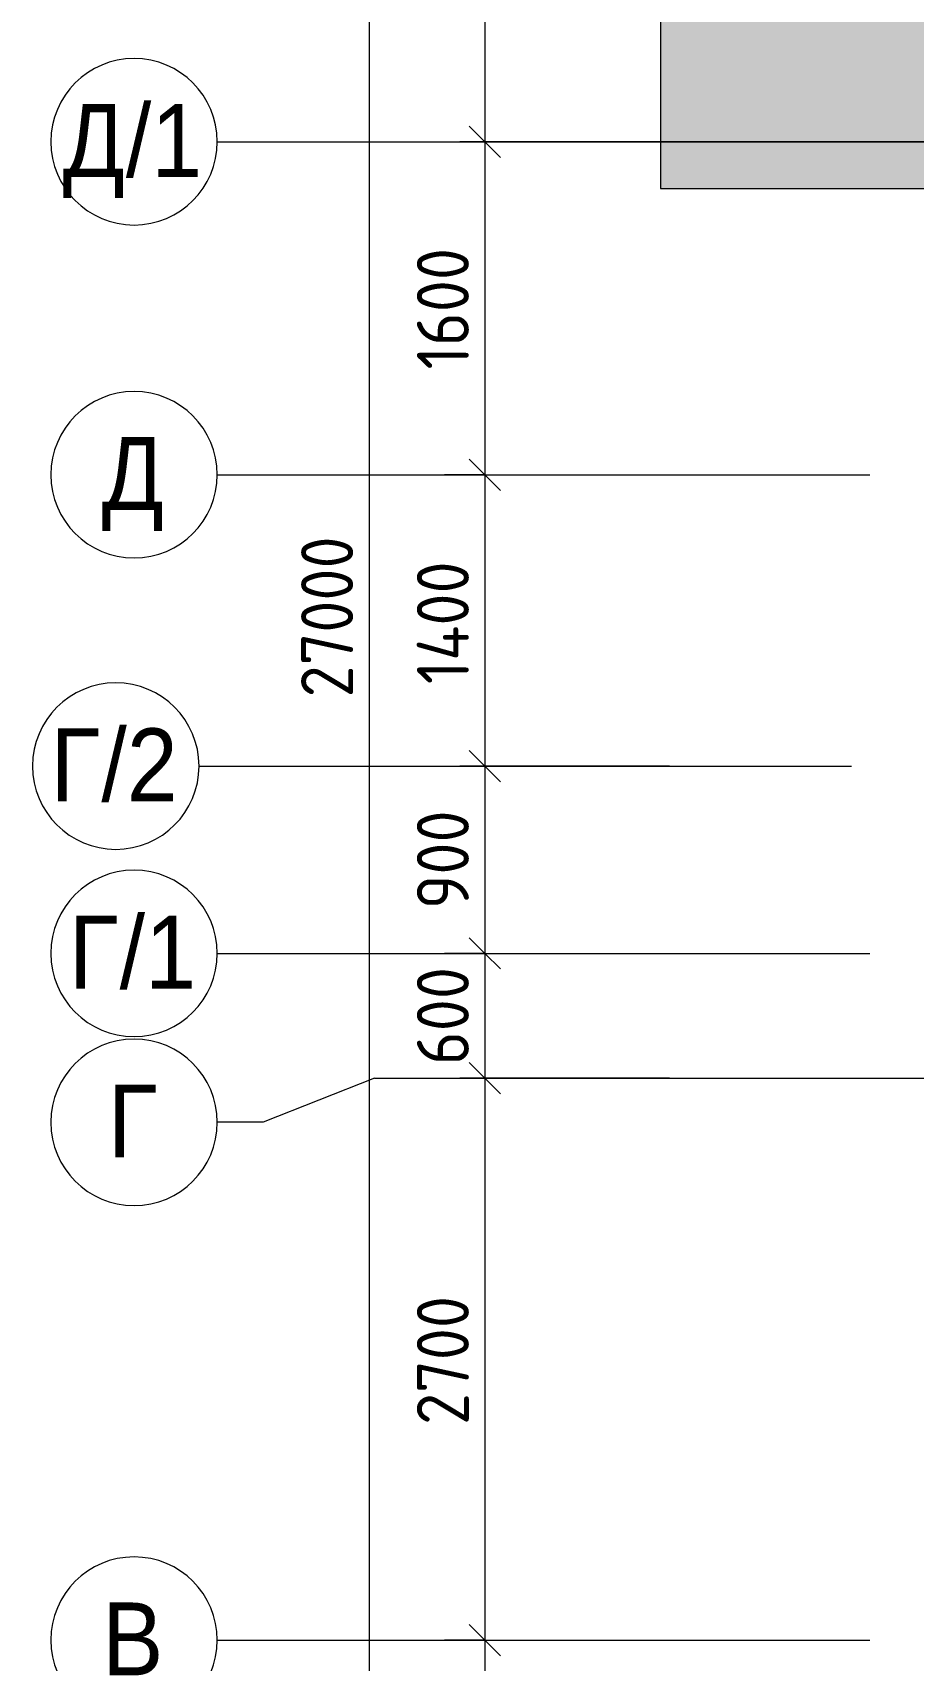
# Model space of a CAD drawing. Header units: millimetres. Extents: x -5426 to 189269, y -8553 to 29000.
# Drawn here: x -5426 to -1193, y 7703 to 15525 of the extents above; entities that cross this region are included whole.
import ezdxf

# ---------------------------------------------------------------- set-up
doc = ezdxf.new("R2010")
doc.units = ezdxf.units.MM
doc.linetypes.add('Осевая', pattern=[3175, 635, -476.25, 1587.5, -476.25])
for name, color, linetype, lineweight in [('A-ANNO-DIMS', 7, 'Continuous', 9), ('A-ANNO-DIMS-100', 7, 'Continuous', 9), ('A-DETL', 7, 'Continuous', 9), ('Оси', 7, 'Continuous', 9), ('Оси-1', 7, 'Continuous', 20), ('Оси-2', 7, 'Осевая', 9)]:
    doc.layers.add(name, color=color, linetype=linetype, lineweight=lineweight)
doc.layers.add('A-DETL-GENF-2', color=7, linetype='Continuous', lineweight=9, true_color=0xd4d4d4)
doc.styles.add('Arial', font='arial.ttf', dxfattribs={"width": 0.9, "height": 350})
doc.styles.add('ISOCPEUR', font='isocpeur.ttf', dxfattribs={"width": 0.9, "height": 250})
doc.dimstyles.new('ISO-2_5_0_9К_БОЛЬШОЙ', dxfattribs={"dimscale": 304.8, "dimtxt": 248.995294, "dimasz": 0.492126, "dimexe": 0.393701, "dimexo": 0.984252, "dimgap": 0, "dimtad": 1, "dimdec": 0, "dimrnd": 10, "dimzin": 0, "dimdsep": 46, "dimtxsty": 'ISOCPEUR', "dimblk1": 'OBLIQUE', "dimblk2": 'OBLIQUE', "dimsah": 1, "dimcen": 0.09, "dimdle": 0.393701, "dimazin": 0, "dimtfac": 1, "dimtdec": 4, "dimtix": 1, "dimtmove": 2, "dimatfit": 3, "dimfxl": 1, "dimtvp": 1, "dimtolj": 1, "dimtzin": 0, "dimarcsym": 2})
doc.dimstyles.new('ISO-2_5_0_9К_БОЛЬШОЙ_1', dxfattribs={"dimscale": 304.8, "dimtxt": 248.995294, "dimasz": 0.492126, "dimexe": 0.393701, "dimexo": 0.984252, "dimgap": 0, "dimtad": 1, "dimdec": 0, "dimrnd": 10, "dimzin": 0, "dimdsep": 46, "dimtxsty": 'ISOCPEUR', "dimblk1": 'OBLIQUE', "dimblk2": 'OBLIQUE', "dimsah": 1, "dimcen": 0.09, "dimdle": 0.393701, "dimazin": 0, "dimtfac": 1, "dimtdec": 4, "dimtix": 1, "dimtmove": 0, "dimatfit": 3, "dimfxl": 1, "dimtvp": 1, "dimtolj": 1, "dimtzin": 0, "dimarcsym": 2})

# ---------------------------------------------------------------- blocks, each defined once
blk = doc.blocks.new('Ось сетки - D8-29747960-План отделки стен 3 этажа в осях 1-12')
at = {"layer": 'Оси-1'}
for start, end in [(360, 180), (180, 360)]:
    blk.add_arc((0, 0), 4, start, end, dxfattribs=at)
blk = doc.blocks.new('DIMBLOCK1-План отделки стен 3 этажа в осях 1-12')
at = {"layer": 'A-ANNO-DIMS-100', "lineweight": 20}
for p, q in [((-3809.1, 27000), (-3884.1, 27075)), ((-3809.1, 27000), (-3734.1, 26925)), ((-3809.1, 0), (-3884.1, 75)), ((-3809.1, 0), (-3734.1, -75))]:
    blk.add_line(p, q, dxfattribs=at)
at = {"layer": 'A-ANNO-DIMS-100'}
for p, q in [((-3809.1, 27120), (-3809.1, -120)), ((-4003, 27000), (-3689.1, 27000)), ((-3809.1, 27000), (-4003, 27000)), ((-4003, 0), (-3689.1, 0)), ((-3809.1, 0), (-4003, 0))]:
    blk.add_line(p, q, dxfattribs=at)
at = {"layer": 'A-ANNO-DIMS-100', "color": 0, "insert": (-4135.7, 12329.9), "char_height": 250, "width": 948.097, "attachment_point": 1, "rotation": 90, "line_spacing_factor": 1.149209, "style": 'ISOCPEUR'}
blk.add_mtext('27000', dxfattribs=at)
blk = doc.blocks.new('_Oblique')
at = {"color": 0, "linetype": 'ByBlock', "lineweight": -2}
blk.add_line((-0.5, -0.5), (0.5, 0.5), dxfattribs=at)
blk = doc.blocks.new('DIMBLOCK17-План отделки стен 3 этажа в осях 1-12')
at = {"layer": 'A-ANNO-DIMS-100', "lineweight": 20}
for p, q in [((-3252.8, 17000), (-3327.8, 17075)), ((-3252.8, 17000), (-3177.8, 16925)), ((-3252.8, 15000), (-3327.8, 15075)), ((-3252.8, 15000), (-3177.8, 14925))]:
    blk.add_line(p, q, dxfattribs=at)
at = {"layer": 'A-ANNO-DIMS-100'}
for p, q in [((-3446.8, 17000), (-3132.8, 17000)), ((-3252.8, 17000), (-3446.8, 17000)), ((-3252.8, 17000), (-3252.8, 15000)), ((9560.6, 15000), (-3372.8, 15000)), ((-3252.8, 15000), (9560.6, 15000))]:
    blk.add_line(p, q, dxfattribs=at)
at = {"layer": 'A-ANNO-DIMS-100', "color": 0, "insert": (-3579.4, 15684), "char_height": 250, "width": 758.478, "attachment_point": 1, "rotation": 90, "line_spacing_factor": 1.149209, "style": 'ISOCPEUR'}
blk.add_mtext('2000', dxfattribs=at)
blk = doc.blocks.new('DIMBLOCK18-План отделки стен 3 этажа в осях 1-12')
at = {"layer": 'A-ANNO-DIMS-100', "lineweight": 20}
for p, q in [((-3252.8, 15000), (-3327.8, 15075)), ((-3252.8, 15000), (-3177.8, 14925)), ((-3252.8, 13400), (-3327.8, 13475)), ((-3252.8, 13400), (-3177.8, 13325))]:
    blk.add_line(p, q, dxfattribs=at)
at = {"layer": 'A-ANNO-DIMS-100'}
for p, q in [((9560.6, 15000), (-3372.8, 15000)), ((-3252.8, 15000), (-3252.8, 13400)), ((-3252.8, 15000), (9560.6, 15000)), ((-3446.8, 13400), (-3132.8, 13400)), ((-3252.8, 13400), (-3446.8, 13400))]:
    blk.add_line(p, q, dxfattribs=at)
at = {"layer": 'A-ANNO-DIMS-100', "color": 0, "insert": (-3579.4, 13905.5), "char_height": 250, "width": 706.764, "attachment_point": 1, "rotation": 90, "line_spacing_factor": 1.149209, "style": 'ISOCPEUR'}
blk.add_mtext('1600', dxfattribs=at)
blk = doc.blocks.new('DIMBLOCK19-План отделки стен 3 этажа в осях 1-12')
at = {"layer": 'A-ANNO-DIMS-100', "lineweight": 20}
for p, q in [((-3252.8, 13400), (-3327.8, 13475)), ((-3252.8, 13400), (-3177.8, 13325)), ((-3252.8, 12000), (-3327.8, 12075)), ((-3252.8, 12000), (-3177.8, 11925))]:
    blk.add_line(p, q, dxfattribs=at)
at = {"layer": 'A-ANNO-DIMS-100'}
for p, q in [((-3446.8, 13400), (-3132.8, 13400)), ((-3252.8, 13400), (-3446.8, 13400)), ((-3252.8, 13400), (-3252.8, 12000)), ((-2365.3, 12000), (-3372.8, 12000)), ((-3252.8, 12000), (-2365.3, 12000))]:
    blk.add_line(p, q, dxfattribs=at)
at = {"layer": 'A-ANNO-DIMS-100', "color": 0, "insert": (-3579.4, 12393.5), "char_height": 250, "width": 735.494, "attachment_point": 1, "rotation": 90, "line_spacing_factor": 1.149209, "style": 'ISOCPEUR'}
blk.add_mtext('1400', dxfattribs=at)
blk = doc.blocks.new('DIMBLOCK20-План отделки стен 3 этажа в осях 1-12')
at = {"layer": 'A-ANNO-DIMS-100', "lineweight": 20}
for p, q in [((-3252.8, 12000), (-3327.8, 12075)), ((-3252.8, 12000), (-3177.8, 11925)), ((-3252.8, 11100), (-3327.8, 11175)), ((-3252.8, 11100), (-3177.8, 11025))]:
    blk.add_line(p, q, dxfattribs=at)
at = {"layer": 'A-ANNO-DIMS-100'}
for p, q in [((-2365.3, 12000), (-3372.8, 12000)), ((-3252.8, 12000), (-3252.8, 11100)), ((-3252.8, 12000), (-2365.3, 12000)), ((-3446.8, 11100), (-3132.8, 11100)), ((-3252.8, 11100), (-3446.8, 11100))]:
    blk.add_line(p, q, dxfattribs=at)
at = {"layer": 'A-ANNO-DIMS-100', "color": 0, "insert": (-3579.4, 11313), "char_height": 250, "width": 568.858, "attachment_point": 1, "rotation": 90, "line_spacing_factor": 1.149209, "style": 'ISOCPEUR'}
blk.add_mtext('900', dxfattribs=at)
blk = doc.blocks.new('DIMBLOCK21-План отделки стен 3 этажа в осях 1-12')
at = {"layer": 'A-ANNO-DIMS-100', "lineweight": 20}
for p, q in [((-3252.8, 11100), (-3327.8, 11175)), ((-3252.8, 11100), (-3177.8, 11025)), ((-3252.8, 10500), (-3327.8, 10575)), ((-3252.8, 10500), (-3177.8, 10425))]:
    blk.add_line(p, q, dxfattribs=at)
at = {"layer": 'A-ANNO-DIMS-100'}
for p, q in [((-3446.8, 11100), (-3132.8, 11100)), ((-3252.8, 11100), (-3446.8, 11100)), ((-3252.8, 11100), (-3252.8, 10500)), ((-2365.3, 10500), (-3372.8, 10500)), ((-3252.8, 10500), (-2365.3, 10500))]:
    blk.add_line(p, q, dxfattribs=at)
at = {"layer": 'A-ANNO-DIMS-100', "color": 0, "insert": (-3579.4, 10563), "char_height": 250, "width": 568.858, "attachment_point": 1, "rotation": 90, "line_spacing_factor": 1.149209, "style": 'ISOCPEUR'}
blk.add_mtext('600', dxfattribs=at)
blk = doc.blocks.new('DIMBLOCK22-План отделки стен 3 этажа в осях 1-12')
at = {"layer": 'A-ANNO-DIMS-100', "lineweight": 20}
for p, q in [((-3252.8, 10500), (-3327.8, 10575)), ((-3252.8, 10500), (-3177.8, 10425)), ((-3252.8, 7800), (-3327.8, 7875)), ((-3252.8, 7800), (-3177.8, 7725))]:
    blk.add_line(p, q, dxfattribs=at)
at = {"layer": 'A-ANNO-DIMS-100'}
for p, q in [((-2365.3, 10500), (-3372.8, 10500)), ((-3252.8, 10500), (-3252.8, 7800)), ((-3252.8, 10500), (-2365.3, 10500)), ((-3446.8, 7800), (-3132.8, 7800)), ((-3252.8, 7800), (-3446.8, 7800))]:
    blk.add_line(p, q, dxfattribs=at)
at = {"layer": 'A-ANNO-DIMS-100', "color": 0, "insert": (-3579.4, 8834), "char_height": 250, "width": 758.478, "attachment_point": 1, "rotation": 90, "line_spacing_factor": 1.149209, "style": 'ISOCPEUR'}
blk.add_mtext('2700', dxfattribs=at)
blk = doc.blocks.new('DIMBLOCK23-План отделки стен 3 этажа в осях 1-12')
at = {"layer": 'A-ANNO-DIMS-100', "lineweight": 20}
for p, q in [((-3252.8, 7800), (-3327.8, 7875)), ((-3252.8, 7800), (-3177.8, 7725)), ((-3252.8, 3600), (-3327.8, 3675)), ((-3252.8, 3600), (-3177.8, 3525))]:
    blk.add_line(p, q, dxfattribs=at)
at = {"layer": 'A-ANNO-DIMS-100'}
for p, q in [((-3446.8, 7800), (-3132.8, 7800)), ((-3252.8, 7800), (-3446.8, 7800)), ((-3252.8, 7800), (-3252.8, 3600)), ((-3446.8, 3600), (-3132.8, 3600)), ((-3252.8, 3600), (-3446.8, 3600))]:
    blk.add_line(p, q, dxfattribs=at)
at = {"layer": 'A-ANNO-DIMS-100', "color": 0, "insert": (-3579.4, 5372), "char_height": 250, "width": 787.208, "attachment_point": 1, "rotation": 90, "line_spacing_factor": 1.149209, "style": 'ISOCPEUR'}
blk.add_mtext('4200', dxfattribs=at)

msp = doc.modelspace()

# ---------------------------------------------------------------- hatches: boundary and pattern name
at = {"layer": 'A-DETL-GENF-2'}
msp.add_hatch(color=256, dxfattribs=at).paths.add_polyline_path([(-268, 14774.9), (-268, 15358), (38760, 15358), (38760, 23888.3), (33928.1, 23888.3), (33928.1, 27398.1), (-2409.1, 27398.1), (-2409.1, 14774.9), (-1574, 14774.9)])

# ---------------------------------------------------------------- linework, layer by layer
at = {"layer": 'A-DETL'}
for p, q in [((-2409.1, 27398.1), (-2409.1, 14774.9)), ((-2409.1, 14774.9), (-268, 14774.9))]:
    msp.add_line(p, q, dxfattribs=at)
at = {"layer": 'Оси'}
for p, q in [((-4538.2, 15000), (-2038.2, 15000)), ((-4538.2, 13400), (-2038.2, 13400)), ((-4626, 12000), (-2126, 12000)), ((-4538.2, 11100), (-2038.2, 11100)), ((-3783.5, 10500), (-4317.7, 10288.2)), ((-3783.5, 10500), (-1283.5, 10500)), ((-4317.7, 10288.2), (-4538.2, 10288.2)), ((-4538.2, 7800), (-2038.2, 7800))]:
    msp.add_line(p, q, dxfattribs=at)
at = {"layer": 'Оси-2'}
for p, q in [((-2038.2, 15000), (35660, 15000)), ((-2038.2, 13400), (35660, 13400)), ((-2126, 12000), (35660, 12000)), ((-2038.2, 11100), (36260, 11100)), ((-1283.5, 10500), (36260, 10500)), ((-2038.2, 7800), (36260, 7800))]:
    msp.add_line(p, q, dxfattribs=at)

# ---------------------------------------------------------------- block references
at = {"layer": 'Оси-1', "xscale": 99.99999999999993, "yscale": 99.99999999999993, "zscale": 99.99999999999993, "rotation": 269.9999999999994}
for p in [(-4938.2, 15000), (-4938.2, 13400), (-5026, 12000), (-4938.2, 11100), (-4938.2, 10288.2), (-4938.2, 7800)]:
    msp.add_blockref('Ось сетки - D8-29747960-План отделки стен 3 этажа в осях 1-12', p, dxfattribs=at)

# ---------------------------------------------------------------- texts
at = {"layer": 'Оси', "char_height": 350, "attachment_point": 1, "style": 'Arial'}
for s, insert, width in [('\\fArial|b0|i0|c204|p34|;\\W.9;Д', (-5281.3, 15181), 367.975), ('/1', (-4977.7, 15181), 454.557), ('\\fArial|b0|i0|c204|p34|;\\W.9;Д', (-5093.7, 13581), 367.975), ('\\fArial|b0|i0|c204|p34|;\\W.9;Г', (-5339.4, 12181), 295.823), ('/2', (-5095.3, 12181), 454.557), ('\\fArial|b0|i0|c204|p34|;\\W.9;Г', (-5251.6, 11281), 295.823), ('/1', (-5007.6, 11281), 454.557), ('\\fArial|b0|i0|c204|p34|;\\W.9;Г', (-5064, 10469.2), 295.823), ('\\fArial|b0|i0|c204|p34|;\\W.9;В', (-5091, 7981), 360.759)]:
    msp.add_mtext(s, dxfattribs=dict(at, insert=insert, width=width))

# ---------------------------------------------------------------- dimensions: what is measured, and where the dimension line sits
at = {"layer": 'A-ANNO-DIMS'}
dim = msp.add_linear_dim(base=(-3809.1, 0), p1=(-3703, 27000), p2=(-3703, 0), angle=90, dimstyle='ISO-2_5_0_9К_БОЛЬШОЙ', override={"dimpost": '<>', "dimfxl": 26999.999823}, dxfattribs=at)
dim.commit()
dim.dimension.update_dxf_attribs({"geometry": 'DIMBLOCK1-План отделки стен 3 этажа в осях 1-12', "text_midpoint": (-3969.1, 12803.9), "dimtype": 160, "text_rotation": 90})
for base, p1, p2, override, picture, middle in [((-3252.8, 15000), (-3146.8, 17000), (9860.6, 15000), {"dimpost": '<>', "dimfxl": 13160.255216}, 'DIMBLOCK17-План отделки стен 3 этажа в осях 1-12', (-3377.8, 16000)), ((-3252.8, 13400), (9860.6, 15000), (-3146.8, 13400), {"dimpost": '<>', "dimfxl": 13105.430823}, 'DIMBLOCK18-План отделки стен 3 этажа в осях 1-12', (-3377.8, 14200)), ((-3252.8, 12000), (-3146.8, 13400), (-2065.3, 12000), {"dimpost": '<>', "dimfxl": 1769.07715}, 'DIMBLOCK19-План отделки стен 3 этажа в осях 1-12', (-3377.8, 12700)), ((-3252.8, 11100), (-2065.3, 12000), (-3146.8, 11100), {"dimpost": '<>', "dimfxl": 1406.994661}, 'DIMBLOCK20-План отделки стен 3 этажа в осях 1-12', (-3377.8, 11550)), ((-3252.8, 10500), (-3146.8, 11100), (-2065.3, 10500), {"dimpost": '<>', "dimfxl": 1236.783723}, 'DIMBLOCK21-План отделки стен 3 этажа в осях 1-12', (-3377.8, 10800)), ((-3252.8, 7800), (-2065.3, 10500), (-3146.8, 7800), {"dimpost": '<>', "dimfxl": 2908.544993}, 'DIMBLOCK22-План отделки стен 3 этажа в осях 1-12', (-3377.8, 9150)), ((-3252.8, 3600), (-3146.8, 7800), (-3146.8, 3600), {"dimpost": '<>', "dimfxl": 4200}, 'DIMBLOCK23-План отделки стен 3 этажа в осях 1-12', (-3377.8, 5700))]:
    dim = msp.add_linear_dim(base=base, p1=p1, p2=p2, angle=90, dimstyle='ISO-2_5_0_9К_БОЛЬШОЙ_1', override=override, dxfattribs=at)
    dim.commit()
    dim.dimension.update_dxf_attribs({"geometry": picture, "text_midpoint": middle})

doc.saveas('drawing.dxf')
